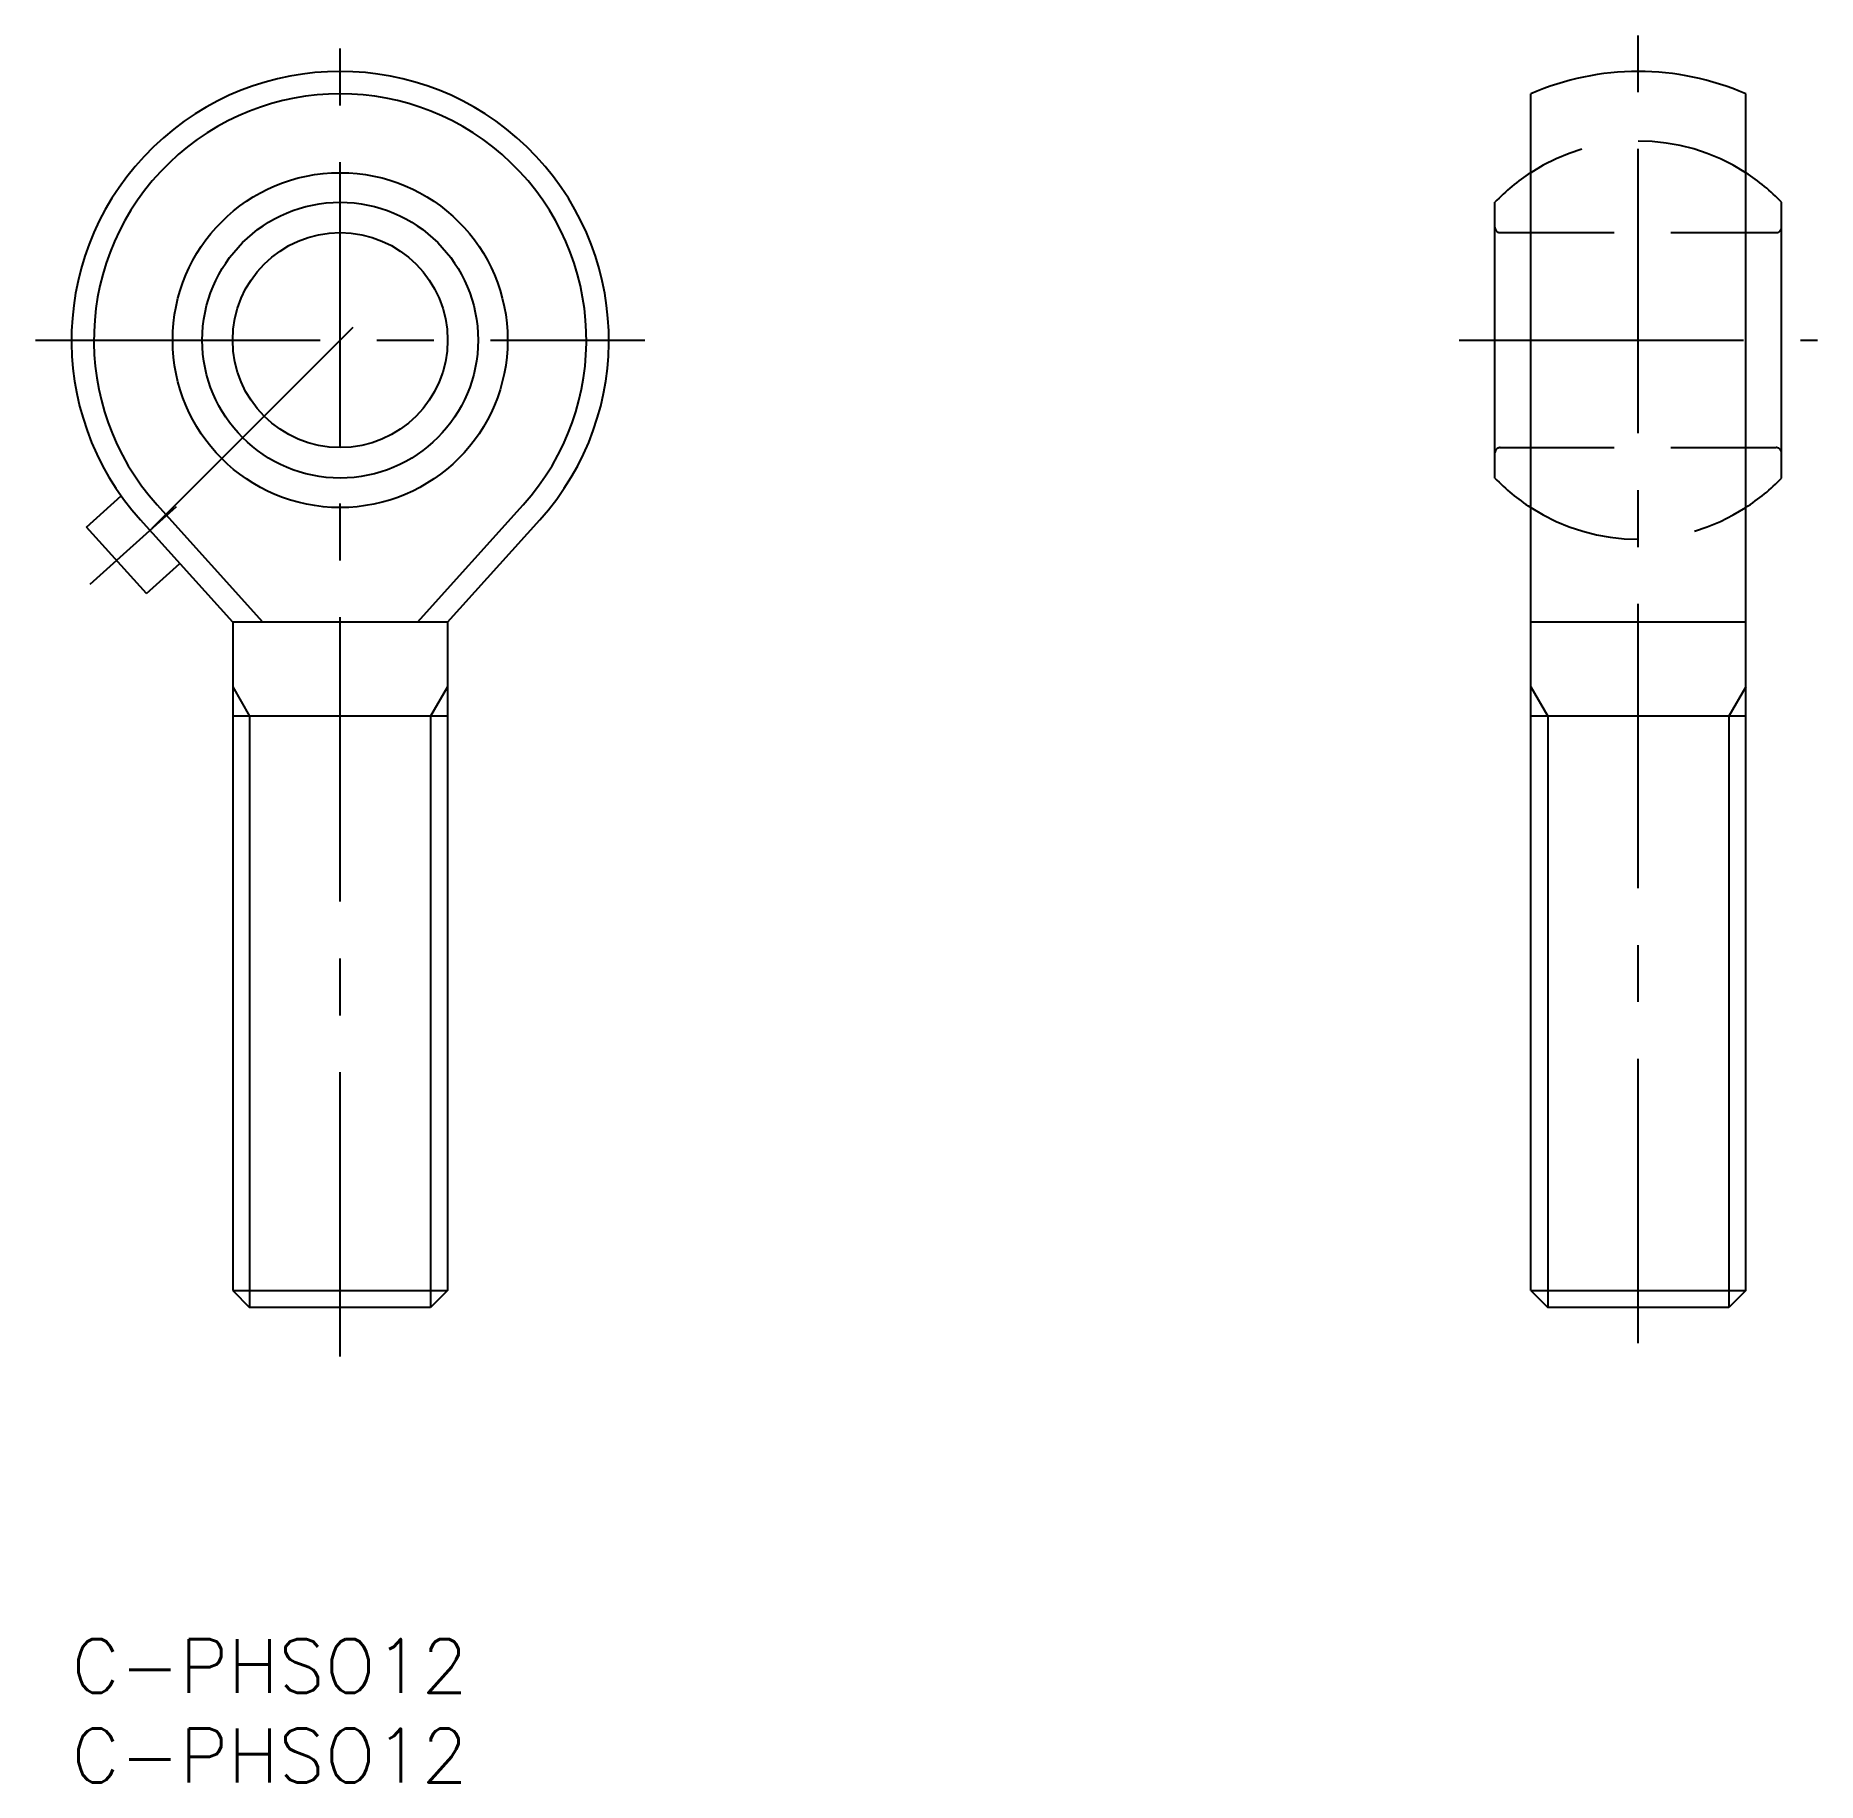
# Model space of a CAD drawing. Extents: x -2 to 97.5, y -8 to 89.5.
import ezdxf
from ezdxf.enums import TextEntityAlignment as Align

# ---------------------------------------------------------------- set-up
doc = ezdxf.new("R2010")
doc.units = 0
doc.header["$LTSCALE"] = 0.5
doc.linetypes.add('CENTER', pattern=[50.8, 31.75, -6.35, 6.35, -6.35])
doc.linetypes.add('DASHED', pattern=[19.05, 12.7, -6.35])
doc.layers.get('0').update_dxf_attribs({"linetype": 'CONTINUOUS'})
doc.layers.add('CENTER', color=1, linetype='CENTER')
doc.styles.get("Standard").update_dxf_attribs({"font": 'txt.shx', "height": 3, "bigfont": 'bigfont.shx'})

msp = doc.modelspace()

# ---------------------------------------------------------------- linework, layer by layer
at = {"color": 7, "linetype": 'CONTINUOUS'}
for p, q in [((81.467, 19.466), (81.467, 86.267)), ((93.467, 19.466), (93.467, 86.267)), ((79.467, 64.819), (79.467, 80.219)), ((95.467, 64.819), (95.467, 80.219)), ((0.848, 62.082), (2.779, 63.821)), ((10.686, 56.769), (4.786, 63.317)), ((19.314, 56.769), (25.214, 63.317)), ((4.195, 58.367), (0.848, 62.082)), ((9, 56.769), (3.856, 62.479)), ((21, 56.769), (26.144, 62.479)), ((4.195, 58.367), (6.052, 60.041)), ((9, 56.769), (9, 19.466)), ((21, 56.769), (9, 56.769)), ((21, 56.769), (21, 19.466)), ((93.467, 56.769), (81.467, 56.769)), ((21, 51.519), (9, 51.519)), ((93.467, 51.519), (81.467, 51.519)), ((9, 19.466), (21, 19.466)), ((9, 19.466), (9.947, 18.519)), ((21, 19.466), (20.053, 18.519)), ((81.467, 19.466), (93.467, 19.466)), ((81.467, 19.466), (82.414, 18.519)), ((93.467, 19.466), (92.52, 18.519)), ((20.053, 18.519), (9.947, 18.519)), ((92.52, 18.519), (82.414, 18.519))]:
    msp.add_line(p, q, dxfattribs=at)
at = {"color": 3, "linetype": 'DASHED'}
for p, q in [((79.767, 78.519), (95.167, 78.519)), ((79.767, 66.519), (95.167, 66.519))]:
    msp.add_line(p, q, dxfattribs=at)
at = {"color": 3, "linetype": 'CONTINUOUS'}
for p, q in [((9, 53.159), (9.947, 51.519)), ((21, 53.159), (20.053, 51.519)), ((81.467, 53.159), (82.414, 51.519)), ((93.467, 53.159), (92.52, 51.519)), ((9.947, 51.519), (9.947, 18.519)), ((20.053, 51.519), (20.053, 18.519)), ((82.414, 51.519), (82.414, 18.519)), ((92.52, 51.519), (92.52, 18.519))]:
    msp.add_line(p, q, dxfattribs=at)
at = {"color": 7, "linetype": 'CONTINUOUS'}
for radius in [9.348, 7.7, 6]:
    msp.add_circle((15, 72.519), radius, dxfattribs=at)
for centre, radius, start, end in [((15, 72.519), 15, 317.98268, 222.01732), ((87.467, 72.519), 15, 66.42182, 113.57818), ((15, 72.519), 13.748, 317.98268, 222.01732), ((87.467, 72.548), 11.084, 122.77513, 136.20256), ((87.467, 72.548), 11.084, 43.79744, 57.22487), ((87.467, 72.49), 11.084, 223.79744, 237.22487), ((87.467, 72.49), 11.084, 302.77513, 316.20256)]:
    msp.add_arc(centre, radius, start, end, dxfattribs=at)
at = {"color": 3, "linetype": 'DASHED'}
for centre, radius, start, end in [((87.467, 72.548), 11.084, 57.22487, 122.77513), ((79.767, 78.819), 0.3, 180, 270), ((95.167, 78.819), 0.3, 270, 0), ((79.767, 66.219), 0.3, 90, 180), ((95.167, 66.219), 0.3, 0, 90), ((87.467, 72.49), 11.084, 237.22487, 302.77513)]:
    msp.add_arc(centre, radius, start, end, dxfattribs=at)
at = {"layer": 'CENTER', "color": 1, "linetype": 'CENTER'}
for p, q in [((15, 15.772), (15, 89.519)), ((87.467, 16.519), (87.467, 89.519)), ((15.707, 73.226), (3.672, 61.191)), ((-2, 72.519), (32, 72.519)), ((77.467, 72.519), (97.467, 72.519)), ((1.036, 58.886), (5.865, 63.237))]:
    msp.add_line(p, q, dxfattribs=at)

# ---------------------------------------------------------------- texts
at = {"color": 7, "linetype": 'CONTINUOUS'}
for p in [(0, 0), (0, -5)]:
    msp.add_text('C-PHSO12', height=3, dxfattribs=at).set_placement(p, align=Align.TOP_LEFT)

doc.saveas('drawing.dxf')
